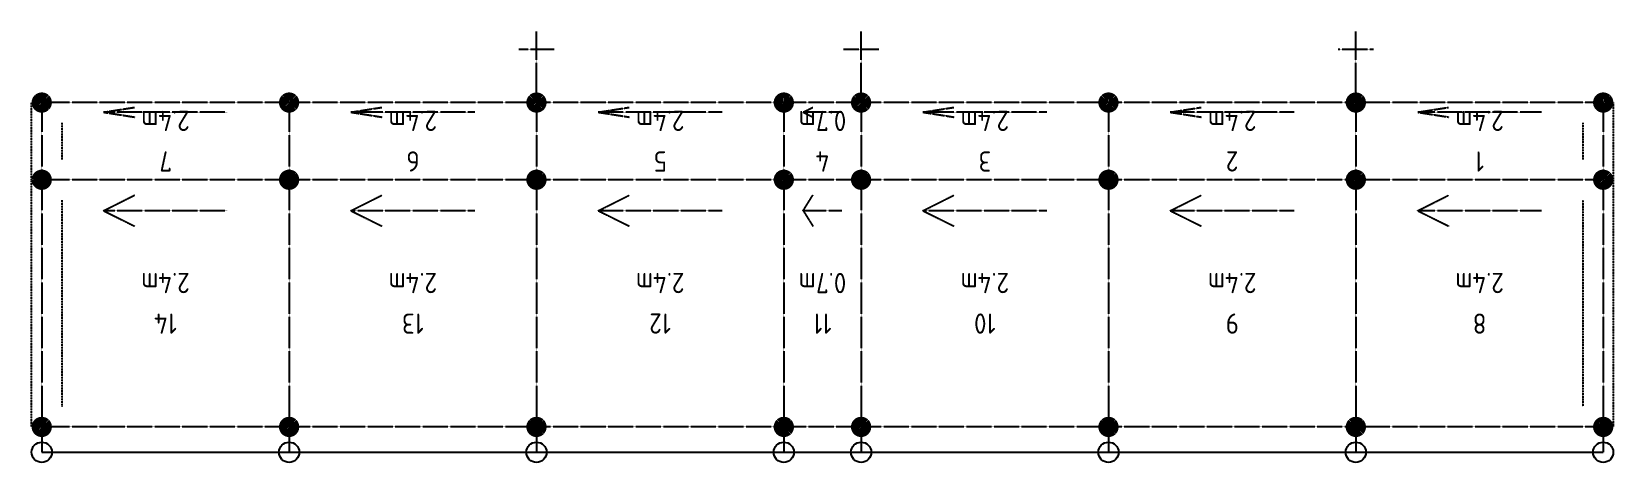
# Model space of a CAD drawing. Header units: millimetres. Extents: x 43414 to 59010, y -4243 to 12027.
# Drawn here: x 43414 to 59010, y -4243 to 8 of the extents above; entities that cross this region are included whole.
import ezdxf
from ezdxf.enums import TextEntityAlignment as Align

# ---------------------------------------------------------------- set-up
doc = ezdxf.new("R2010")
doc.units = ezdxf.units.MM
doc.linetypes.add('KwikScaf_DASHED', pattern=[3.75, 2.5, -1.25])
doc.linetypes.add('KwikScaf_Line', pattern=[1, 1, 0])
doc.layers.get('0').update_dxf_attribs({"linetype": 'CONTINUOUS'})
doc.layers.add('KwikScaf Schematic', color=7, linetype='CONTINUOUS')
doc.styles.add('KwikScaf ISO', font='isocp.shx')

msp = doc.modelspace()

# ---------------------------------------------------------------- linework, layer by layer
at = {"color": 6}
for p, q in [((43514, -3893), (43514, -4143)), ((45953, -3893), (45953, -4143)), ((48392, -3893), (48392, -4143)), ((50831, -3893), (50831, -4143)), ((51593, -3893), (51593, -4143)), ((54032, -3893), (54032, -4143)), ((56471, -3893), (56471, -4143)), ((58910, -3893), (58910, -4143)), ((43514, -4143), (45953, -4143)), ((45953, -4143), (48392, -4143)), ((48392, -4143), (50831, -4143)), ((50831, -4143), (51593, -4143)), ((51593, -4143), (54032, -4143)), ((54032, -4143), (56471, -4143)), ((56471, -4143), (58910, -4143))]:
    msp.add_line(p, q, dxfattribs=at)
for centre in [(43514, -4143), (45953, -4143), (48392, -4143), (50831, -4143), (51593, -4143), (54032, -4143), (56471, -4143), (58910, -4143)]:
    msp.add_circle(centre, 100, dxfattribs=at)
at = {"layer": 'KwikScaf Schematic', "color": 3, "linetype": 'KwikScaf_Line'}
for p, q in [((48392, -692), (48392, 8)), ((51593, -692), (51593, 8)), ((56471, -692), (56471, 8)), ((48567, -167), (48217, -167)), ((51768, -167), (51418, -167)), ((56646, -167), (56296, -167)), ((43514, -692), (43514, -1454)), ((45953, -692), (43514, -692)), ((44124, -787), (44429, -739)), ((45953, -692), (45953, -1454)), ((48392, -692), (45953, -692)), ((46563, -787), (46868, -739)), ((48392, -692), (48392, -1454)), ((50831, -692), (48392, -692)), ((49002, -787), (49307, -739)), ((51593, -692), (51593, -1454)), ((54032, -692), (51593, -692)), ((52203, -787), (52508, -739)), ((54032, -692), (54032, -1454)), ((56471, -692), (54032, -692)), ((54642, -787), (54947, -739)), ((56471, -692), (56471, -1454)), ((58910, -692), (56471, -692)), ((57081, -787), (57386, -739)), ((58910, -692), (58910, -1454)), ((45344, -787), (44124, -787)), ((44124, -787), (44429, -835)), ((47783, -787), (46563, -787)), ((46563, -787), (46868, -835)), ((50222, -787), (49002, -787)), ((49002, -787), (49307, -835)), ((53423, -787), (52203, -787)), ((52203, -787), (52508, -835)), ((55862, -787), (54642, -787)), ((54642, -787), (54947, -835)), ((58301, -787), (57081, -787)), ((57081, -787), (57386, -835)), ((45953, -1454), (43514, -1454)), ((43514, -1454), (43514, -3893)), ((48392, -1454), (45953, -1454)), ((45953, -1454), (45953, -3893)), ((50831, -1454), (48392, -1454)), ((48392, -1454), (48392, -3893)), ((54032, -1454), (51593, -1454)), ((51593, -1454), (51593, -3893)), ((56471, -1454), (54032, -1454)), ((54032, -1454), (54032, -3893)), ((58910, -1454), (56471, -1454)), ((56471, -1454), (56471, -3893)), ((58910, -1454), (58910, -3893)), ((44124, -1759), (44429, -1606)), ((46563, -1759), (46868, -1606)), ((49002, -1759), (49307, -1606)), ((52203, -1759), (52508, -1606)), ((54642, -1759), (54947, -1606)), ((57081, -1759), (57386, -1606)), ((45344, -1759), (44124, -1759)), ((44124, -1759), (44429, -1911)), ((47783, -1759), (46563, -1759)), ((46563, -1759), (46868, -1911)), ((50222, -1759), (49002, -1759)), ((49002, -1759), (49307, -1911)), ((53423, -1759), (52203, -1759)), ((52203, -1759), (52508, -1911)), ((55862, -1759), (54642, -1759)), ((54642, -1759), (54947, -1911)), ((58301, -1759), (57081, -1759)), ((57081, -1759), (57386, -1911)), ((45953, -3893), (43514, -3893)), ((48392, -3893), (45953, -3893)), ((50831, -3893), (48392, -3893)), ((54032, -3893), (51593, -3893)), ((56471, -3893), (54032, -3893)), ((58910, -3893), (56471, -3893))]:
    msp.add_line(p, q, dxfattribs=at)
at = {"layer": 'KwikScaf Schematic', "color": 3, "linetype": 'KwikScaf_DASHED'}
for p, q in [((43414, -1454), (43414, -692)), ((59010, -692), (59010, -1454)), ((43714, -1254), (43714, -892)), ((58710, -892), (58710, -1254)), ((43414, -3893), (43414, -1454)), ((59010, -1454), (59010, -3893)), ((43714, -3693), (43714, -1654)), ((58710, -1654), (58710, -3693))]:
    msp.add_line(p, q, dxfattribs=at)
at = {"layer": 'KwikScaf Schematic', "color": 4, "linetype": 'KwikScaf_Line'}
for p, q in [((50831, -692), (50831, -1454)), ((51593, -692), (50831, -692)), ((51022, -787), (51117, -739)), ((51403, -787), (51022, -787)), ((51022, -787), (51117, -835)), ((51593, -1454), (50831, -1454)), ((50831, -1454), (50831, -3893)), ((51022, -1759), (51117, -1606)), ((51403, -1759), (51022, -1759)), ((51022, -1759), (51117, -1911)), ((51593, -3893), (50831, -3893))]:
    msp.add_line(p, q, dxfattribs=at)
at = {"layer": 'KwikScaf Schematic', "color": 3, "linetype": 'KwikScaf_Line'}
for points in [[(43514, -742, 100, 100, -0.198912), (43479, -727, 100, 100, -0.198912), (43464, -692, 100, 100, -0.198912), (43479, -656, 100, 100, -0.198912), (43514, -642, 100, 100, -0.198912), (43550, -656, 100, 100, -0.198912), (43564, -692, 100, 100, -0.198912), (43550, -727, 100, 100, -0.198912)], [(45953, -742, 100, 100, -0.198912), (45918, -727, 100, 100, -0.198912), (45903, -692, 100, 100, -0.198912), (45918, -656, 100, 100, -0.198912), (45953, -642, 100, 100, -0.198912), (45989, -656, 100, 100, -0.198912), (46003, -692, 100, 100, -0.198912), (45989, -727, 100, 100, -0.198912)], [(48392, -742, 100, 100, -0.198912), (48357, -727, 100, 100, -0.198912), (48342, -692, 100, 100, -0.198912), (48357, -656, 100, 100, -0.198912), (48392, -642, 100, 100, -0.198912), (48428, -656, 100, 100, -0.198912), (48442, -692, 100, 100, -0.198912), (48428, -727, 100, 100, -0.198912)], [(51593, -742, 100, 100, -0.198912), (51558, -727, 100, 100, -0.198912), (51543, -692, 100, 100, -0.198912), (51558, -656, 100, 100, -0.198912), (51593, -642, 100, 100, -0.198912), (51629, -656, 100, 100, -0.198912), (51643, -692, 100, 100, -0.198912), (51629, -727, 100, 100, -0.198912)], [(54032, -742, 100, 100, -0.198912), (53997, -727, 100, 100, -0.198912), (53982, -692, 100, 100, -0.198912), (53997, -656, 100, 100, -0.198912), (54032, -642, 100, 100, -0.198912), (54068, -656, 100, 100, -0.198912), (54082, -692, 100, 100, -0.198912), (54068, -727, 100, 100, -0.198912)], [(56471, -742, 100, 100, -0.198912), (56436, -727, 100, 100, -0.198912), (56421, -692, 100, 100, -0.198912), (56436, -656, 100, 100, -0.198912), (56471, -642, 100, 100, -0.198912), (56507, -656, 100, 100, -0.198912), (56521, -692, 100, 100, -0.198912), (56507, -727, 100, 100, -0.198912)], [(43514, -1504, 100, 100, -0.198912), (43479, -1489, 100, 100, -0.198912), (43464, -1454, 100, 100, -0.198912), (43479, -1418, 100, 100, -0.198912), (43514, -1404, 100, 100, -0.198912), (43550, -1418, 100, 100, -0.198912), (43564, -1454, 100, 100, -0.198912), (43550, -1489, 100, 100, -0.198912)], [(43514, -1504, 100, 100, -0.198912), (43479, -1489, 100, 100, -0.198912), (43464, -1454, 100, 100, -0.198912), (43479, -1418, 100, 100, -0.198912), (43514, -1404, 100, 100, -0.198912), (43550, -1418, 100, 100, -0.198912), (43564, -1454, 100, 100, -0.198912), (43550, -1489, 100, 100, -0.198912)], [(45953, -1504, 100, 100, -0.198912), (45918, -1489, 100, 100, -0.198912), (45903, -1454, 100, 100, -0.198912), (45918, -1418, 100, 100, -0.198912), (45953, -1404, 100, 100, -0.198912), (45989, -1418, 100, 100, -0.198912), (46003, -1454, 100, 100, -0.198912), (45989, -1489, 100, 100, -0.198912)], [(45953, -1504, 100, 100, -0.198912), (45918, -1489, 100, 100, -0.198912), (45903, -1454, 100, 100, -0.198912), (45918, -1418, 100, 100, -0.198912), (45953, -1404, 100, 100, -0.198912), (45989, -1418, 100, 100, -0.198912), (46003, -1454, 100, 100, -0.198912), (45989, -1489, 100, 100, -0.198912)], [(45953, -1504, 100, 100, -0.198912), (45918, -1489, 100, 100, -0.198912), (45903, -1454, 100, 100, -0.198912), (45918, -1418, 100, 100, -0.198912), (45953, -1404, 100, 100, -0.198912), (45989, -1418, 100, 100, -0.198912), (46003, -1454, 100, 100, -0.198912), (45989, -1489, 100, 100, -0.198912)], [(48392, -1504, 100, 100, -0.198912), (48357, -1489, 100, 100, -0.198912), (48342, -1454, 100, 100, -0.198912), (48357, -1418, 100, 100, -0.198912), (48392, -1404, 100, 100, -0.198912), (48428, -1418, 100, 100, -0.198912), (48442, -1454, 100, 100, -0.198912), (48428, -1489, 100, 100, -0.198912)], [(48392, -1504, 100, 100, -0.198912), (48357, -1489, 100, 100, -0.198912), (48342, -1454, 100, 100, -0.198912), (48357, -1418, 100, 100, -0.198912), (48392, -1404, 100, 100, -0.198912), (48428, -1418, 100, 100, -0.198912), (48442, -1454, 100, 100, -0.198912), (48428, -1489, 100, 100, -0.198912)], [(48392, -1504, 100, 100, -0.198912), (48357, -1489, 100, 100, -0.198912), (48342, -1454, 100, 100, -0.198912), (48357, -1418, 100, 100, -0.198912), (48392, -1404, 100, 100, -0.198912), (48428, -1418, 100, 100, -0.198912), (48442, -1454, 100, 100, -0.198912), (48428, -1489, 100, 100, -0.198912)], [(50831, -1504, 100, 100, -0.198912), (50796, -1489, 100, 100, -0.198912), (50781, -1454, 100, 100, -0.198912), (50796, -1418, 100, 100, -0.198912), (50831, -1404, 100, 100, -0.198912), (50867, -1418, 100, 100, -0.198912), (50881, -1454, 100, 100, -0.198912), (50867, -1489, 100, 100, -0.198912)], [(51593, -1504, 100, 100, -0.198912), (51558, -1489, 100, 100, -0.198912), (51543, -1454, 100, 100, -0.198912), (51558, -1418, 100, 100, -0.198912), (51593, -1404, 100, 100, -0.198912), (51629, -1418, 100, 100, -0.198912), (51643, -1454, 100, 100, -0.198912), (51629, -1489, 100, 100, -0.198912)], [(51593, -1504, 100, 100, -0.198912), (51558, -1489, 100, 100, -0.198912), (51543, -1454, 100, 100, -0.198912), (51558, -1418, 100, 100, -0.198912), (51593, -1404, 100, 100, -0.198912), (51629, -1418, 100, 100, -0.198912), (51643, -1454, 100, 100, -0.198912), (51629, -1489, 100, 100, -0.198912)], [(54032, -1504, 100, 100, -0.198912), (53997, -1489, 100, 100, -0.198912), (53982, -1454, 100, 100, -0.198912), (53997, -1418, 100, 100, -0.198912), (54032, -1404, 100, 100, -0.198912), (54068, -1418, 100, 100, -0.198912), (54082, -1454, 100, 100, -0.198912), (54068, -1489, 100, 100, -0.198912)], [(54032, -1504, 100, 100, -0.198912), (53997, -1489, 100, 100, -0.198912), (53982, -1454, 100, 100, -0.198912), (53997, -1418, 100, 100, -0.198912), (54032, -1404, 100, 100, -0.198912), (54068, -1418, 100, 100, -0.198912), (54082, -1454, 100, 100, -0.198912), (54068, -1489, 100, 100, -0.198912)], [(54032, -1504, 100, 100, -0.198912), (53997, -1489, 100, 100, -0.198912), (53982, -1454, 100, 100, -0.198912), (53997, -1418, 100, 100, -0.198912), (54032, -1404, 100, 100, -0.198912), (54068, -1418, 100, 100, -0.198912), (54082, -1454, 100, 100, -0.198912), (54068, -1489, 100, 100, -0.198912)], [(56471, -1504, 100, 100, -0.198912), (56436, -1489, 100, 100, -0.198912), (56421, -1454, 100, 100, -0.198912), (56436, -1418, 100, 100, -0.198912), (56471, -1404, 100, 100, -0.198912), (56507, -1418, 100, 100, -0.198912), (56521, -1454, 100, 100, -0.198912), (56507, -1489, 100, 100, -0.198912)], [(56471, -1504, 100, 100, -0.198912), (56436, -1489, 100, 100, -0.198912), (56421, -1454, 100, 100, -0.198912), (56436, -1418, 100, 100, -0.198912), (56471, -1404, 100, 100, -0.198912), (56507, -1418, 100, 100, -0.198912), (56521, -1454, 100, 100, -0.198912), (56507, -1489, 100, 100, -0.198912)], [(56471, -1504, 100, 100, -0.198912), (56436, -1489, 100, 100, -0.198912), (56421, -1454, 100, 100, -0.198912), (56436, -1418, 100, 100, -0.198912), (56471, -1404, 100, 100, -0.198912), (56507, -1418, 100, 100, -0.198912), (56521, -1454, 100, 100, -0.198912), (56507, -1489, 100, 100, -0.198912)], [(58910, -1504, 100, 100, -0.198912), (58875, -1489, 100, 100, -0.198912), (58860, -1454, 100, 100, -0.198912), (58875, -1418, 100, 100, -0.198912), (58910, -1404, 100, 100, -0.198912), (58946, -1418, 100, 100, -0.198912), (58960, -1454, 100, 100, -0.198912), (58946, -1489, 100, 100, -0.198912)], [(45953, -3943, 100, 100, -0.198912), (45918, -3928, 100, 100, -0.198912), (45903, -3893, 100, 100, -0.198912), (45918, -3857, 100, 100, -0.198912), (45953, -3843, 100, 100, -0.198912), (45989, -3857, 100, 100, -0.198912), (46003, -3893, 100, 100, -0.198912), (45989, -3928, 100, 100, -0.198912)], [(48392, -3943, 100, 100, -0.198912), (48357, -3928, 100, 100, -0.198912), (48342, -3893, 100, 100, -0.198912), (48357, -3857, 100, 100, -0.198912), (48392, -3843, 100, 100, -0.198912), (48428, -3857, 100, 100, -0.198912), (48442, -3893, 100, 100, -0.198912), (48428, -3928, 100, 100, -0.198912)], [(50831, -3943, 100, 100, -0.198912), (50796, -3928, 100, 100, -0.198912), (50781, -3893, 100, 100, -0.198912), (50796, -3857, 100, 100, -0.198912), (50831, -3843, 100, 100, -0.198912), (50867, -3857, 100, 100, -0.198912), (50881, -3893, 100, 100, -0.198912), (50867, -3928, 100, 100, -0.198912)], [(54032, -3943, 100, 100, -0.198912), (53997, -3928, 100, 100, -0.198912), (53982, -3893, 100, 100, -0.198912), (53997, -3857, 100, 100, -0.198912), (54032, -3843, 100, 100, -0.198912), (54068, -3857, 100, 100, -0.198912), (54082, -3893, 100, 100, -0.198912), (54068, -3928, 100, 100, -0.198912)], [(56471, -3943, 100, 100, -0.198912), (56436, -3928, 100, 100, -0.198912), (56421, -3893, 100, 100, -0.198912), (56436, -3857, 100, 100, -0.198912), (56471, -3843, 100, 100, -0.198912), (56507, -3857, 100, 100, -0.198912), (56521, -3893, 100, 100, -0.198912), (56507, -3928, 100, 100, -0.198912)], [(58910, -3943, 100, 100, -0.198912), (58875, -3928, 100, 100, -0.198912), (58860, -3893, 100, 100, -0.198912), (58875, -3857, 100, 100, -0.198912), (58910, -3843, 100, 100, -0.198912), (58946, -3857, 100, 100, -0.198912), (58960, -3893, 100, 100, -0.198912), (58946, -3928, 100, 100, -0.198912)]]:
    msp.add_lwpolyline(points, format="xyseb", close=True, dxfattribs=at)
at = {"layer": 'KwikScaf Schematic', "color": 3, "linetype": 'KwikScaf_Line', "const_width": 100}
for points in [[(45953, -742, -0.198912), (45918, -727, -0.198912), (45903, -692, -0.198912), (45918, -656, -0.198912), (45953, -642, -0.198912), (45989, -656, -0.198912), (46003, -692, -0.198912), (45989, -727, -0.198912)], [(48392, -742, -0.198912), (48357, -727, -0.198912), (48342, -692, -0.198912), (48357, -656, -0.198912), (48392, -642, -0.198912), (48428, -656, -0.198912), (48442, -692, -0.198912), (48428, -727, -0.198912)], [(50831, -742, -0.198912), (50796, -727, -0.198912), (50781, -692, -0.198912), (50796, -656, -0.198912), (50831, -642, -0.198912), (50867, -656, -0.198912), (50881, -692, -0.198912), (50867, -727, -0.198912)], [(54032, -742, -0.198912), (53997, -727, -0.198912), (53982, -692, -0.198912), (53997, -656, -0.198912), (54032, -642, -0.198912), (54068, -656, -0.198912), (54082, -692, -0.198912), (54068, -727, -0.198912)], [(56471, -742, -0.198912), (56436, -727, -0.198912), (56421, -692, -0.198912), (56436, -656, -0.198912), (56471, -642, -0.198912), (56507, -656, -0.198912), (56521, -692, -0.198912), (56507, -727, -0.198912)], [(58910, -742, -0.198912), (58875, -727, -0.198912), (58860, -692, -0.198912), (58875, -656, -0.198912), (58910, -642, -0.198912), (58946, -656, -0.198912), (58960, -692, -0.198912), (58946, -727, -0.198912)], [(45953, -1504, -0.198912), (45918, -1489, -0.198912), (45903, -1454, -0.198912), (45918, -1418, -0.198912), (45953, -1404, -0.198912), (45989, -1418, -0.198912), (46003, -1454, -0.198912), (45989, -1489, -0.198912)], [(48392, -1504, -0.198912), (48357, -1489, -0.198912), (48342, -1454, -0.198912), (48357, -1418, -0.198912), (48392, -1404, -0.198912), (48428, -1418, -0.198912), (48442, -1454, -0.198912), (48428, -1489, -0.198912)], [(50831, -1504, -0.198912), (50796, -1489, -0.198912), (50781, -1454, -0.198912), (50796, -1418, -0.198912), (50831, -1404, -0.198912), (50867, -1418, -0.198912), (50881, -1454, -0.198912), (50867, -1489, -0.198912)], [(54032, -1504, -0.198912), (53997, -1489, -0.198912), (53982, -1454, -0.198912), (53997, -1418, -0.198912), (54032, -1404, -0.198912), (54068, -1418, -0.198912), (54082, -1454, -0.198912), (54068, -1489, -0.198912)], [(56471, -1504, -0.198912), (56436, -1489, -0.198912), (56421, -1454, -0.198912), (56436, -1418, -0.198912), (56471, -1404, -0.198912), (56507, -1418, -0.198912), (56521, -1454, -0.198912), (56507, -1489, -0.198912)], [(58910, -1504, -0.198912), (58875, -1489, -0.198912), (58860, -1454, -0.198912), (58875, -1418, -0.198912), (58910, -1404, -0.198912), (58946, -1418, -0.198912), (58960, -1454, -0.198912), (58946, -1489, -0.198912)], [(43514, -3943, -0.198912), (43479, -3928, -0.198912), (43464, -3893, -0.198912), (43479, -3857, -0.198912), (43514, -3843, -0.198912), (43550, -3857, -0.198912), (43564, -3893, -0.198912), (43550, -3928, -0.198912)], [(45953, -3943, -0.198912), (45918, -3928, -0.198912), (45903, -3893, -0.198912), (45918, -3857, -0.198912), (45953, -3843, -0.198912), (45989, -3857, -0.198912), (46003, -3893, -0.198912), (45989, -3928, -0.198912)], [(48392, -3943, -0.198912), (48357, -3928, -0.198912), (48342, -3893, -0.198912), (48357, -3857, -0.198912), (48392, -3843, -0.198912), (48428, -3857, -0.198912), (48442, -3893, -0.198912), (48428, -3928, -0.198912)], [(51593, -3943, -0.198912), (51558, -3928, -0.198912), (51543, -3893, -0.198912), (51558, -3857, -0.198912), (51593, -3843, -0.198912), (51629, -3857, -0.198912), (51643, -3893, -0.198912), (51629, -3928, -0.198912)], [(54032, -3943, -0.198912), (53997, -3928, -0.198912), (53982, -3893, -0.198912), (53997, -3857, -0.198912), (54032, -3843, -0.198912), (54068, -3857, -0.198912), (54082, -3893, -0.198912), (54068, -3928, -0.198912)], [(56471, -3943, -0.198912), (56436, -3928, -0.198912), (56421, -3893, -0.198912), (56436, -3857, -0.198912), (56471, -3843, -0.198912), (56507, -3857, -0.198912), (56521, -3893, -0.198912), (56507, -3928, -0.198912)]]:
    msp.add_lwpolyline(points, format="xyb", close=True, dxfattribs=at)
at = {"layer": 'KwikScaf Schematic', "color": 4, "linetype": 'KwikScaf_Line'}
for points in [[(50831, -742, 100, 100, -0.198912), (50796, -727, 100, 100, -0.198912), (50781, -692, 100, 100, -0.198912), (50796, -656, 100, 100, -0.198912), (50831, -642, 100, 100, -0.198912), (50867, -656, 100, 100, -0.198912), (50881, -692, 100, 100, -0.198912), (50867, -727, 100, 100, -0.198912)], [(50831, -1504, 100, 100, -0.198912), (50796, -1489, 100, 100, -0.198912), (50781, -1454, 100, 100, -0.198912), (50796, -1418, 100, 100, -0.198912), (50831, -1404, 100, 100, -0.198912), (50867, -1418, 100, 100, -0.198912), (50881, -1454, 100, 100, -0.198912), (50867, -1489, 100, 100, -0.198912)], [(51593, -1504, 100, 100, -0.198912), (51558, -1489, 100, 100, -0.198912), (51543, -1454, 100, 100, -0.198912), (51558, -1418, 100, 100, -0.198912), (51593, -1404, 100, 100, -0.198912), (51629, -1418, 100, 100, -0.198912), (51643, -1454, 100, 100, -0.198912), (51629, -1489, 100, 100, -0.198912)], [(50831, -3943, 100, 100, -0.198912), (50796, -3928, 100, 100, -0.198912), (50781, -3893, 100, 100, -0.198912), (50796, -3857, 100, 100, -0.198912), (50831, -3843, 100, 100, -0.198912), (50867, -3857, 100, 100, -0.198912), (50881, -3893, 100, 100, -0.198912), (50867, -3928, 100, 100, -0.198912)], [(51593, -3943, 100, 100, -0.198912), (51558, -3928, 100, 100, -0.198912), (51543, -3893, 100, 100, -0.198912), (51558, -3857, 100, 100, -0.198912), (51593, -3843, 100, 100, -0.198912), (51629, -3857, 100, 100, -0.198912), (51643, -3893, 100, 100, -0.198912), (51629, -3928, 100, 100, -0.198912)]]:
    msp.add_lwpolyline(points, format="xyseb", close=True, dxfattribs=at)
at = {"layer": 'KwikScaf Schematic', "color": 4, "linetype": 'KwikScaf_Line', "const_width": 100}
for points in [[(51593, -742, -0.198912), (51558, -727, -0.198912), (51543, -692, -0.198912), (51558, -656, -0.198912), (51593, -642, -0.198912), (51629, -656, -0.198912), (51643, -692, -0.198912), (51629, -727, -0.198912)], [(50831, -1504, -0.198912), (50796, -1489, -0.198912), (50781, -1454, -0.198912), (50796, -1418, -0.198912), (50831, -1404, -0.198912), (50867, -1418, -0.198912), (50881, -1454, -0.198912), (50867, -1489, -0.198912)], [(51593, -1504, -0.198912), (51558, -1489, -0.198912), (51543, -1454, -0.198912), (51558, -1418, -0.198912), (51593, -1404, -0.198912), (51629, -1418, -0.198912), (51643, -1454, -0.198912), (51629, -1489, -0.198912)]]:
    msp.add_lwpolyline(points, format="xyb", close=True, dxfattribs=at)

# ---------------------------------------------------------------- texts
at = {"layer": 'KwikScaf Schematic', "style": 'KwikScaf ISO'}
for s, p in [('2.4m', (44734, -873)), ('2.4m', (47173, -873)), ('2.4m', (49612, -873)), ('0.7m', (51212, -873)), ('2.4m', (52813, -873)), ('2.4m', (55252, -873)), ('2.4m', (57691, -873)), ('7', (44734, -1273)), ('6', (47173, -1273)), ('5', (49612, -1273)), ('4', (51212, -1273)), ('3', (52813, -1273)), ('2', (55252, -1273)), ('1', (57691, -1273)), ('2.4m', (44734, -2473)), ('2.4m', (47173, -2473)), ('2.4m', (49612, -2473)), ('0.7m', (51212, -2473)), ('2.4m', (52813, -2473)), ('2.4m', (55252, -2473)), ('2.4m', (57691, -2473)), ('14', (44734, -2873)), ('13', (47173, -2873)), ('12', (49612, -2873)), ('11', (51212, -2873)), ('10', (52813, -2873)), ('9', (55252, -2873)), ('8', (57691, -2873))]:
    msp.add_text(s, height=200, rotation=180, dxfattribs=at).set_placement(p, align=Align.MIDDLE_CENTER)

doc.saveas('drawing.dxf')
